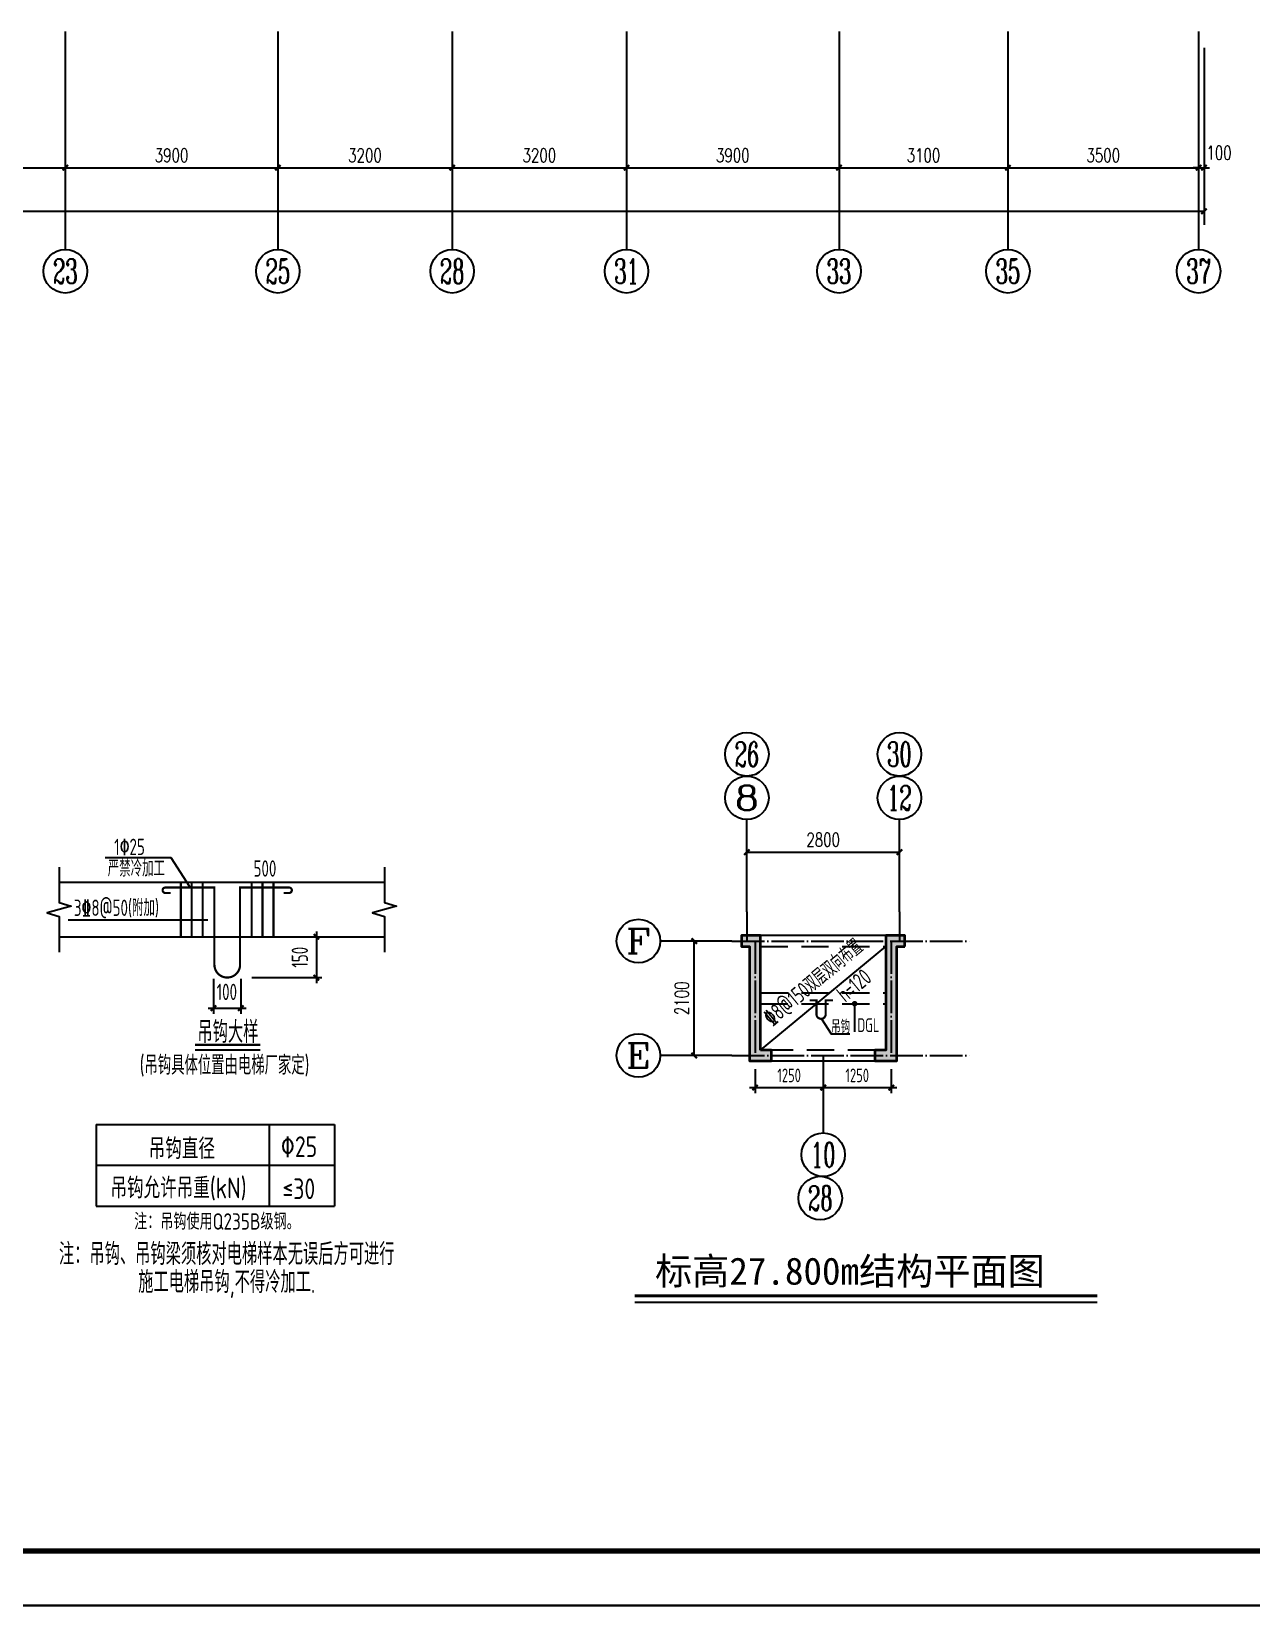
# Model space of a CAD drawing. Extents: x 393367 to 3005760, y 4998 to 826018.
# Drawn here: x 2526189 to 2548582, y 180962 to 209850 of the extents above; entities that cross this region are included whole.
import ezdxf
from ezdxf.enums import TextEntityAlignment as Align

# ---------------------------------------------------------------- set-up
doc = ezdxf.new("R2010")
doc.units = 0
doc.header["$LTSCALE"] = 1000
doc.linetypes.add('DASHED', pattern=[0.75, 0.5, -0.25])
doc.linetypes.add('DOTE', pattern=[2.42, 2, -0.2, 0.02, -0.2])
doc.layers.get('0').update_dxf_attribs({"linetype": 'CONTINUOUS'})
doc.layers.get('Defpoints').update_dxf_attribs({"linetype": 'CONTINUOUS'})
for name, color, linetype in [('-TK', 7, 'CONTINUOUS'), ('AXIS', 3, 'CONTINUOUS'), ('AXIS_TEXT', 7, 'CONTINUOUS'), ('COLU_DE_NUM', 7, 'CONTINUOUS'), ('DIM', 3, 'CONTINUOUS'), ('DOTE', 8, 'DOTE'), ('PUB_TEXT', 7, 'CONTINUOUS'), ('PUB_TITLE', 4, 'CONTINUOUS'), ('S-引出线', 40, 'CONTINUOUS'), ('S-文字', 7, 'CONTINUOUS'), ('S-梁', 4, 'DASHED'), ('S-梁实线', 4, 'CONTINUOUS'), ('S-梁水平编号', 6, 'CONTINUOUS'), ('S-楼板文字', 7, 'CONTINUOUS'), ('S-砼墙', 150, 'CONTINUOUS'), ('S-砼墙填充', 251, 'CONTINUOUS'), ('TEXT', 7, 'CONTINUOUS'), ('THIN', 7, 'CONTINUOUS'), ('WALL', 130, 'CONTINUOUS')]:
    doc.layers.add(name, color=color, linetype=linetype)
doc.layers.add('REIN', color=1, linetype='CONTINUOUS', lineweight=18)
doc.layers.add('yichutu', color=7, linetype='CONTINUOUS', true_color=0xffffff, plot=False)
doc.styles.add('-宋体', font='')
doc.styles.add('_TCH_AXIS', font='COMPLEX', dxfattribs={"bigfont": 'GBCBIG'})
doc.styles.add('_TCH_DIM_T3', font='SIMPLEX', dxfattribs={"width": 0.705882, "bigfont": 'GBCBIG'})
doc.styles.add('COMPLEX', font='COMPLEX')
doc.styles.add('TSSD_Dimension', font='Tssdeng.shx', dxfattribs={"width": 0.7, "bigfont": 'hztxt.shx'})
doc.styles.add('TSSD_NORM', font='Tssdeng.shx', dxfattribs={"bigfont": 'hztxt.shx'})
doc.styles.add('TSSD_Rein', font='Tssdeng.shx', dxfattribs={"width": 0.7, "bigfont": 'hztxt.shx'})
doc.styles.get('-宋体').set_extended_font_data('SimSun')
doc.dimstyles.new('_TCH_ARCH&&100', dxfattribs={"dimtxt": 255, "dimasz": 100, "dimexe": 250, "dimexo": 300, "dimgap": 100, "dimtad": 1, "dimdec": 0, "dimzin": 0, "dimdsep": 46, "dimtxsty": '_TCH_DIM_T3', "dimblk": 'ARCHTICK', "dimcen": 0.09, "dimclrt": 7, "dimazin": 2, "dimtfac": 1, "dimtdec": 0, "dimtix": 1, "dimtmove": 2, "dimatfit": 3, "dimldrblk": 'ARCHTICK', "dimfxl": 1, "dimtolj": 1, "dimtzin": 0, "dimarcsym": 0})
doc.dimstyles.new('TSSD_100_100', dxfattribs={"dimtxt": 300, "dimasz": 100, "dimexe": 100, "dimexo": 200, "dimgap": 100, "dimtad": 1, "dimdec": 0, "dimzin": 0, "dimdsep": 46, "dimtxsty": 'TSSD_Dimension', "dimblk": 'ARCHTICK', "dimcen": 0, "dimdle": 100, "dimclrt": 7, "dimadec": 0, "dimazin": 0, "dimtfac": 1, "dimtdec": 0, "dimtix": 1, "dimtmove": 2, "dimatfit": 0, "dimfxl": 1, "dimtolj": 1, "dimtzin": 0, "dimarcsym": 0})
doc.dimstyles.new('TSSD_100_100$0', dxfattribs={"dimtxt": 250, "dimasz": 100, "dimexe": 100, "dimexo": 250, "dimgap": 100, "dimtad": 1, "dimdec": 0, "dimzin": 0, "dimdsep": 46, "dimtxsty": 'TSSD_Rein', "dimblk": 'ARCHTICK', "dimcen": 0, "dimdle": 100, "dimclrt": 7, "dimadec": 0, "dimazin": 0, "dimtfac": 1, "dimtdec": 0, "dimtix": 1, "dimtmove": 2, "dimatfit": 3, "dimldrblk": '_tsdbk', "dimfxl": 1, "dimtolj": 1, "dimtzin": 0, "dimarcsym": 0})

# ---------------------------------------------------------------- blocks, each defined once
blk = doc.blocks.new('_ArchTick')
at = {"color": 0, "linetype": 'ByBlock', "const_width": 0.4}
blk.add_lwpolyline([(-0.5, -0.5), (0.5, 0.5)], dxfattribs=at)
blk = doc.blocks.new('*D3191')
at = {"layer": 'AXIS', "color": 0, "lineweight": -2}
for p, q in [((61600, 4500), (61600, 2050)), ((61700, 4500), (61700, 2050)), ((61600, 2300), (61500, 2300)), ((61600, 2300), (61700, 2300)), ((61700, 2300), (61800, 2300))]:
    blk.add_line(p, q, dxfattribs=at)
at = {"layer": 'Defpoints', "color": 0}
for p in [(61600, 4800), (61700, 4800), (61700, 2300)]:
    blk.add_point(p, dxfattribs=at)
at = {"layer": 'AXIS', "color": 0, "lineweight": -2, "xscale": 100, "yscale": 100, "zscale": 100}
blk.add_blockref('_ArchTick', (61600, 2300), dxfattribs=at)
at = {"layer": 'AXIS', "color": 0, "lineweight": -2, "xscale": 100, "yscale": 100, "zscale": 100, "rotation": 180}
blk.add_blockref('_ArchTick', (61700, 2300), dxfattribs=at)
at = {"layer": 'AXIS', "color": 7, "insert": (61975, 2575), "char_height": 255, "attachment_point": 5, "style": '_TCH_DIM_T3'}
blk.add_mtext('\\A1;100', dxfattribs=at)
blk = doc.blocks.new('*D3192')
at = {"layer": 'AXIS', "color": 0, "lineweight": -2}
for p, q in [((58100, 4500), (58100, 2050)), ((61600, 4500), (61600, 2050)), ((58100, 2300), (61600, 2300))]:
    blk.add_line(p, q, dxfattribs=at)
at = {"layer": 'Defpoints', "color": 0}
for p in [(58100, 4800), (61600, 4800), (61600, 2300)]:
    blk.add_point(p, dxfattribs=at)
at = {"layer": 'AXIS', "color": 0, "lineweight": -2, "xscale": 100, "yscale": 100, "zscale": 100, "rotation": 180}
blk.add_blockref('_ArchTick', (58100, 2300), dxfattribs=at)
at = {"layer": 'AXIS', "color": 0, "lineweight": -2, "xscale": 100, "yscale": 100, "zscale": 100}
blk.add_blockref('_ArchTick', (61600, 2300), dxfattribs=at)
at = {"layer": 'AXIS', "color": 7, "insert": (59850, 2527), "char_height": 255, "attachment_point": 5, "style": '_TCH_DIM_T3'}
blk.add_mtext('\\A1;3500', dxfattribs=at)
blk = doc.blocks.new('*D3193')
at = {"layer": 'AXIS', "color": 0, "lineweight": -2}
for p, q in [((55000, 4500), (55000, 2050)), ((58100, 4500), (58100, 2050)), ((55000, 2300), (58100, 2300))]:
    blk.add_line(p, q, dxfattribs=at)
at = {"layer": 'Defpoints', "color": 0}
for p in [(55000, 4800), (58100, 4800), (58100, 2300)]:
    blk.add_point(p, dxfattribs=at)
at = {"layer": 'AXIS', "color": 0, "lineweight": -2, "xscale": 100, "yscale": 100, "zscale": 100, "rotation": 180}
blk.add_blockref('_ArchTick', (55000, 2300), dxfattribs=at)
at = {"layer": 'AXIS', "color": 0, "lineweight": -2, "xscale": 100, "yscale": 100, "zscale": 100}
blk.add_blockref('_ArchTick', (58100, 2300), dxfattribs=at)
at = {"layer": 'AXIS', "color": 7, "insert": (56550, 2527), "char_height": 255, "attachment_point": 5, "style": '_TCH_DIM_T3'}
blk.add_mtext('\\A1;3100', dxfattribs=at)
blk = doc.blocks.new('*D3194')
at = {"layer": 'AXIS', "color": 0, "lineweight": -2}
for p, q in [((51100, 4500), (51100, 2050)), ((55000, 4500), (55000, 2050)), ((51100, 2300), (55000, 2300))]:
    blk.add_line(p, q, dxfattribs=at)
at = {"layer": 'Defpoints', "color": 0}
for p in [(51100, 4800), (55000, 4800), (55000, 2300)]:
    blk.add_point(p, dxfattribs=at)
at = {"layer": 'AXIS', "color": 0, "lineweight": -2, "xscale": 100, "yscale": 100, "zscale": 100, "rotation": 180}
blk.add_blockref('_ArchTick', (51100, 2300), dxfattribs=at)
at = {"layer": 'AXIS', "color": 0, "lineweight": -2, "xscale": 100, "yscale": 100, "zscale": 100}
blk.add_blockref('_ArchTick', (55000, 2300), dxfattribs=at)
at = {"layer": 'AXIS', "color": 7, "insert": (53050, 2527), "char_height": 255, "attachment_point": 5, "style": '_TCH_DIM_T3'}
blk.add_mtext('\\A1;3900', dxfattribs=at)
blk = doc.blocks.new('*D3195')
at = {"layer": 'AXIS', "color": 0, "lineweight": -2}
for p, q in [((47900, 4500), (47900, 2050)), ((51100, 4500), (51100, 2050)), ((47900, 2300), (51100, 2300))]:
    blk.add_line(p, q, dxfattribs=at)
at = {"layer": 'Defpoints', "color": 0}
for p in [(47900, 4800), (51100, 4800), (51100, 2300)]:
    blk.add_point(p, dxfattribs=at)
at = {"layer": 'AXIS', "color": 0, "lineweight": -2, "xscale": 100, "yscale": 100, "zscale": 100, "rotation": 180}
blk.add_blockref('_ArchTick', (47900, 2300), dxfattribs=at)
at = {"layer": 'AXIS', "color": 0, "lineweight": -2, "xscale": 100, "yscale": 100, "zscale": 100}
blk.add_blockref('_ArchTick', (51100, 2300), dxfattribs=at)
at = {"layer": 'AXIS', "color": 7, "insert": (49500, 2527), "char_height": 255, "attachment_point": 5, "style": '_TCH_DIM_T3'}
blk.add_mtext('\\A1;3200', dxfattribs=at)
blk = doc.blocks.new('*D3196')
at = {"layer": 'AXIS', "color": 0, "lineweight": -2}
for p, q in [((44700, 4500), (44700, 2050)), ((47900, 4500), (47900, 2050)), ((44700, 2300), (47900, 2300))]:
    blk.add_line(p, q, dxfattribs=at)
at = {"layer": 'Defpoints', "color": 0}
for p in [(44700, 4800), (47900, 4800), (47900, 2300)]:
    blk.add_point(p, dxfattribs=at)
at = {"layer": 'AXIS', "color": 0, "lineweight": -2, "xscale": 100, "yscale": 100, "zscale": 100, "rotation": 180}
blk.add_blockref('_ArchTick', (44700, 2300), dxfattribs=at)
at = {"layer": 'AXIS', "color": 0, "lineweight": -2, "xscale": 100, "yscale": 100, "zscale": 100}
blk.add_blockref('_ArchTick', (47900, 2300), dxfattribs=at)
at = {"layer": 'AXIS', "color": 7, "insert": (46300, 2527), "char_height": 255, "attachment_point": 5, "style": '_TCH_DIM_T3'}
blk.add_mtext('\\A1;3200', dxfattribs=at)
blk = doc.blocks.new('*D3197')
at = {"layer": 'AXIS', "color": 0, "lineweight": -2}
for p, q in [((40800, 4500), (40800, 2050)), ((44700, 4500), (44700, 2050)), ((40800, 2300), (44700, 2300))]:
    blk.add_line(p, q, dxfattribs=at)
at = {"layer": 'Defpoints', "color": 0}
for p in [(40800, 4800), (44700, 4800), (44700, 2300)]:
    blk.add_point(p, dxfattribs=at)
at = {"layer": 'AXIS', "color": 0, "lineweight": -2, "xscale": 100, "yscale": 100, "zscale": 100, "rotation": 180}
blk.add_blockref('_ArchTick', (40800, 2300), dxfattribs=at)
at = {"layer": 'AXIS', "color": 0, "lineweight": -2, "xscale": 100, "yscale": 100, "zscale": 100}
blk.add_blockref('_ArchTick', (44700, 2300), dxfattribs=at)
at = {"layer": 'AXIS', "color": 7, "insert": (42750, 2527), "char_height": 255, "attachment_point": 5, "style": '_TCH_DIM_T3'}
blk.add_mtext('\\A1;3900', dxfattribs=at)
blk = doc.blocks.new('*D3198')
at = {"layer": 'AXIS', "color": 0, "lineweight": -2}
for p, q in [((37700, 4500), (37700, 2050)), ((40800, 4500), (40800, 2050)), ((37700, 2300), (40800, 2300))]:
    blk.add_line(p, q, dxfattribs=at)
at = {"layer": 'Defpoints', "color": 0}
for p in [(37700, 4800), (40800, 4800), (40800, 2300)]:
    blk.add_point(p, dxfattribs=at)
at = {"layer": 'AXIS', "color": 0, "lineweight": -2, "xscale": 100, "yscale": 100, "zscale": 100, "rotation": 180}
blk.add_blockref('_ArchTick', (37700, 2300), dxfattribs=at)
at = {"layer": 'AXIS', "color": 0, "lineweight": -2, "xscale": 100, "yscale": 100, "zscale": 100}
blk.add_blockref('_ArchTick', (40800, 2300), dxfattribs=at)
at = {"layer": 'AXIS', "color": 7, "insert": (39250, 2527), "char_height": 255, "attachment_point": 5, "style": '_TCH_DIM_T3'}
blk.add_mtext('\\A1;3100', dxfattribs=at)
blk = doc.blocks.new('*D3247')
at = {"layer": 'AXIS', "color": 0, "lineweight": -2}
for p, q in [((6700, 4500), (6700, 1250)), ((61700, 4500), (61700, 1250)), ((6700, 1500), (61700, 1500))]:
    blk.add_line(p, q, dxfattribs=at)
at = {"layer": 'Defpoints', "color": 0}
for p in [(6700, 4800), (61700, 4800), (61700, 1500)]:
    blk.add_point(p, dxfattribs=at)
at = {"layer": 'AXIS', "color": 0, "lineweight": -2, "xscale": 100, "yscale": 100, "zscale": 100, "rotation": 180}
blk.add_blockref('_ArchTick', (6700, 1500), dxfattribs=at)
at = {"layer": 'AXIS', "color": 0, "lineweight": -2, "xscale": 100, "yscale": 100, "zscale": 100}
blk.add_blockref('_ArchTick', (61700, 1500), dxfattribs=at)
at = {"layer": 'AXIS', "color": 7, "insert": (34200, 1727), "char_height": 255, "attachment_point": 5, "style": '_TCH_DIM_T3'}
blk.add_mtext('\\A1;55000', dxfattribs=at)
blk = doc.blocks.new('_axiso')
blk.add_circle((0, 0), 0.5)
at = {"layer": 'AXIS_TEXT', "style": 'COMPLEX', "width": 1.041667}
blk.add_attdef('A', text='', height=0.56, dxfattribs=at).set_placement((-0.25, -0.28), (0.25, -0.28), align=Align.FIT)
blk = doc.blocks.new('A1')
blk.add_lwpolyline([(0, 59400), (0, 0), (84100, 0), (84100, 59400)], close=True)
at = {"const_width": 100}
blk.add_lwpolyline([(2500, 58400), (2500, 1000), (83100, 1000), (83100, 58400)], close=True, dxfattribs=at)
blk = doc.blocks.new('yct-841-594-84100-59400-100-1000')
at = {"layer": 'yichutu', "color": 7, "true_color": 0xffffff}
blk.add_lwpolyline([(0, 0), (0, 59400), (84100, 59400), (84100, 0)], close=True, dxfattribs=at)
blk = doc.blocks.new('*D3698')
at = {"layer": 'AXIS', "color": 0, "lineweight": -2}
for p, q in [((2538746, 193157), (2538103, 193157)), ((2538353, 191057), (2538353, 193157)), ((2538746, 191057), (2538103, 191057))]:
    blk.add_line(p, q, dxfattribs=at)
at = {"layer": 'Defpoints', "color": 0}
for p in [(2538353, 193157), (2539046, 193157), (2539046, 191057)]:
    blk.add_point(p, dxfattribs=at)
at = {"layer": 'AXIS', "color": 0, "lineweight": -2, "xscale": 100, "yscale": 100, "zscale": 100}
for p, rotation in [((2538353, 193157), 90), ((2538353, 191057), 270)]:
    blk.add_blockref('_ArchTick', p, dxfattribs=dict(at, rotation=rotation))
at = {"layer": 'AXIS', "color": 7, "insert": (2538125, 192107), "char_height": 255, "attachment_point": 5, "rotation": 90, "style": '_TCH_DIM_T3'}
blk.add_mtext('\\A1;2100', dxfattribs=at)
blk = doc.blocks.new('*D3699')
at = {"layer": 'AXIS', "color": 0, "lineweight": -2}
for p, q in [((2539320, 193993), (2539320, 195039)), ((2542120, 193993), (2542120, 195039)), ((2539320, 194789), (2542120, 194789))]:
    blk.add_line(p, q, dxfattribs=at)
at = {"layer": 'Defpoints', "color": 0}
for p in [(2542120, 194789), (2539320, 193693), (2542120, 193693)]:
    blk.add_point(p, dxfattribs=at)
at = {"layer": 'AXIS', "color": 0, "lineweight": -2, "xscale": 100, "yscale": 100, "zscale": 100, "rotation": 180}
blk.add_blockref('_ArchTick', (2539320, 194789), dxfattribs=at)
at = {"layer": 'AXIS', "color": 0, "lineweight": -2, "xscale": 100, "yscale": 100, "zscale": 100}
blk.add_blockref('_ArchTick', (2542120, 194789), dxfattribs=at)
at = {"layer": 'AXIS', "color": 7, "insert": (2540720, 195017), "char_height": 255, "attachment_point": 5, "style": '_TCH_DIM_T3'}
blk.add_mtext('\\A1;2800', dxfattribs=at)
blk = doc.blocks.new('*D3700')
at = {"layer": 'Defpoints', "color": 0}
for p in [(2539470, 191057), (2540720, 191057), (2540720, 190467)]:
    blk.add_point(p, dxfattribs=at)
at = {"layer": 'DIM', "color": 0, "lineweight": -2}
for p, q in [((2539470, 190807), (2539470, 190367)), ((2540720, 190807), (2540720, 190367)), ((2539370, 190467), (2540820, 190467))]:
    blk.add_line(p, q, dxfattribs=at)
at = {"layer": 'DIM', "color": 0, "lineweight": -2, "xscale": 100, "yscale": 100, "zscale": 100, "rotation": 180}
blk.add_blockref('_ArchTick', (2539470, 190467), dxfattribs=at)
at = {"layer": 'DIM', "color": 0, "lineweight": -2, "xscale": 100, "yscale": 100, "zscale": 100}
blk.add_blockref('_ArchTick', (2540720, 190467), dxfattribs=at)
at = {"layer": 'DIM', "color": 7, "insert": (2540095, 190692), "char_height": 250, "attachment_point": 5, "style": 'TSSD_Rein'}
blk.add_mtext('\\A1;1250', dxfattribs=at)
blk = doc.blocks.new('_tsdbk')
blk.add_line((-1, 0), (0, 0))
at = {"const_width": 0.5}
blk.add_lwpolyline([(-0.7, -0.7), (0.7, 0.7)], dxfattribs=at)
blk = doc.blocks.new('*D3701')
at = {"layer": 'Defpoints', "color": 0}
for p in [(2540720, 191057), (2541970, 191057), (2541970, 190467)]:
    blk.add_point(p, dxfattribs=at)
at = {"layer": 'DIM', "color": 0, "lineweight": -2}
for p, q in [((2540720, 190807), (2540720, 190367)), ((2541970, 190807), (2541970, 190367)), ((2540620, 190467), (2542070, 190467))]:
    blk.add_line(p, q, dxfattribs=at)
at = {"layer": 'DIM', "color": 0, "lineweight": -2, "xscale": 100, "yscale": 100, "zscale": 100, "rotation": 180}
blk.add_blockref('_ArchTick', (2540720, 190467), dxfattribs=at)
at = {"layer": 'DIM', "color": 0, "lineweight": -2, "xscale": 100, "yscale": 100, "zscale": 100}
blk.add_blockref('_ArchTick', (2541970, 190467), dxfattribs=at)
at = {"layer": 'DIM', "color": 7, "insert": (2541345, 190692), "char_height": 250, "attachment_point": 5, "style": 'TSSD_Rein'}
blk.add_mtext('\\A1;1250', dxfattribs=at)
blk = doc.blocks.new('*D3702')
at = {"layer": 'Defpoints', "color": 0}
for p in [(2530031, 193235), (2530031, 192485), (2531418, 192485)]:
    blk.add_point(p, dxfattribs=at)
at = {"layer": 'DIM', "color": 0, "lineweight": -2}
for p, q in [((2531418, 193335), (2531418, 192385)), ((2530231, 193235), (2531518, 193235)), ((2530231, 192485), (2531518, 192485))]:
    blk.add_line(p, q, dxfattribs=at)
at = {"layer": 'DIM', "color": 0, "lineweight": -2, "xscale": 100, "yscale": 100, "zscale": 100}
for p, rotation in [((2531418, 193235), 90), ((2531418, 192485), 270)]:
    blk.add_blockref('_ArchTick', p, dxfattribs=dict(at, rotation=rotation))
at = {"layer": 'DIM', "color": 7, "insert": (2531114, 192860), "char_height": 300, "attachment_point": 5, "rotation": 90, "style": 'TSSD_Dimension'}
blk.add_mtext('\\A1;150', dxfattribs=at)
blk = doc.blocks.new('*D3703')
at = {"layer": 'Defpoints', "color": 0}
for p in [(2529531, 192663), (2530031, 192663), (2530031, 191924)]:
    blk.add_point(p, dxfattribs=at)
at = {"layer": 'DIM', "color": 0, "lineweight": -2}
for p, q in [((2529531, 192463), (2529531, 191824)), ((2530031, 192463), (2530031, 191824)), ((2529431, 191924), (2530131, 191924))]:
    blk.add_line(p, q, dxfattribs=at)
at = {"layer": 'DIM', "color": 0, "lineweight": -2, "xscale": 100, "yscale": 100, "zscale": 100, "rotation": 180}
blk.add_blockref('_ArchTick', (2529531, 191924), dxfattribs=at)
at = {"layer": 'DIM', "color": 0, "lineweight": -2, "xscale": 100, "yscale": 100, "zscale": 100}
blk.add_blockref('_ArchTick', (2530031, 191924), dxfattribs=at)
at = {"layer": 'DIM', "color": 7, "insert": (2529775, 192224), "char_height": 300, "attachment_point": 5, "style": 'TSSD_Dimension'}
blk.add_mtext('\\A1;100', dxfattribs=at)
blk = doc.blocks.new('BANWANG_DOTPOLY')
at = {"color": 0, "const_width": 0.5}
blk.add_lwpolyline([(-0.25, 0, 1), (0.25, 0, 1)], format="xyb", close=True, dxfattribs=at)
blk = doc.blocks.new('A$C427E36F2')
at = {"layer": 'AXIS'}
for p, q in [((40800, 4800), (40800, 800)), ((44700, 4800), (44700, 800)), ((47900, 4800), (47900, 800)), ((51100, 4800), (51100, 800)), ((55000, 4800), (55000, 800)), ((58100, 4800), (58100, 800)), ((61600, 4800), (61600, 800))]:
    blk.add_line(p, q, dxfattribs=at)
ref = blk.add_blockref('_axiso', (40800, 400), dxfattribs=dict(at, xscale=800, yscale=800, zscale=800))
ref.add_attrib('A', '23', dxfattribs={"layer": 'AXIS_TEXT', "height": 452.55, "style": '_TCH_AXIS', "width": 0.617647}).set_placement((40573.7, 173.7), (41026.3, 173.7), align=Align.FIT)
ref = blk.add_blockref('_axiso', (44700, 400), dxfattribs=dict(at, xscale=800, yscale=800, zscale=800))
ref.add_attrib('A', '25', dxfattribs={"layer": 'AXIS_TEXT', "height": 452.55, "style": '_TCH_AXIS', "width": 0.617647}).set_placement((44473.7, 173.7), (44926.3, 173.7), align=Align.FIT)
ref = blk.add_blockref('_axiso', (47900, 400), dxfattribs=dict(at, xscale=800, yscale=800, zscale=800))
ref.add_attrib('A', '28', dxfattribs={"layer": 'AXIS_TEXT', "height": 452.55, "style": '_TCH_AXIS', "width": 0.617647}).set_placement((47673.7, 173.7), (48126.3, 173.7), align=Align.FIT)
ref = blk.add_blockref('_axiso', (51100, 400), dxfattribs=dict(at, xscale=800, yscale=800, zscale=800))
ref.add_attrib('A', '31', dxfattribs={"layer": 'AXIS_TEXT', "height": 452.55, "style": '_TCH_AXIS', "width": 0.75}).set_placement((50873.7, 173.7), (51326.3, 173.7), align=Align.FIT)
ref = blk.add_blockref('_axiso', (55000, 400), dxfattribs=dict(at, xscale=800, yscale=800, zscale=800))
ref.add_attrib('A', '33', dxfattribs={"layer": 'AXIS_TEXT', "height": 452.55, "style": '_TCH_AXIS', "width": 0.636364}).set_placement((54773.7, 173.7), (55226.3, 173.7), align=Align.FIT)
ref = blk.add_blockref('_axiso', (58100, 400), dxfattribs=dict(at, xscale=800, yscale=800, zscale=800))
ref.add_attrib('A', '35', dxfattribs={"layer": 'AXIS_TEXT', "height": 452.55, "style": '_TCH_AXIS', "width": 0.636364}).set_placement((57873.7, 173.7), (58326.3, 173.7), align=Align.FIT)
ref = blk.add_blockref('_axiso', (61600, 400), dxfattribs=dict(at, xscale=800, yscale=800, zscale=800))
ref.add_attrib('A', '37', dxfattribs={"layer": 'AXIS_TEXT', "height": 452.55, "style": '_TCH_AXIS', "width": 0.636364}).set_placement((61373.7, 173.7), (61826.3, 173.7), align=Align.FIT)
for p1, p2, distance, picture, middle in [((6700, 4800), (61700, 4800), -3300, '*D3247', (34200, 1727.5)), ((37700, 4800), (40800, 4800), -2500, '*D3198', (39250, 2527.5)), ((40800, 4800), (44700, 4800), -2500, '*D3197', (42750, 2527.5)), ((44700, 4800), (47900, 4800), -2500, '*D3196', (46300, 2527.5)), ((47900, 4800), (51100, 4800), -2500, '*D3195', (49500, 2527.5)), ((51100, 4800), (55000, 4800), -2500, '*D3194', (53050, 2527.5)), ((55000, 4800), (58100, 4800), -2500, '*D3193', (56550, 2527.5)), ((58100, 4800), (61600, 4800), -2500, '*D3192', (59850, 2527.5))]:
    dim = blk.add_aligned_dim(p1=p1, p2=p2, distance=distance, dimstyle='_TCH_ARCH&&100', dxfattribs=at)
    dim.commit()
    dim.dimension.update_dxf_attribs({"geometry": picture, "text_midpoint": middle})
dim = blk.add_linear_dim(base=(61700, 2300), p1=(61600, 4800), p2=(61700, 4800), angle=0, dimstyle='_TCH_ARCH&&100', dxfattribs=at)
dim.commit()
dim.dimension.update_dxf_attribs({"geometry": '*D3191', "text_midpoint": (61975, 2575), "dimtype": 129})

msp = doc.modelspace()

# ---------------------------------------------------------------- hatches: boundary and pattern name
at = {"layer": 'S-砼墙填充'}
for points in [[(2539569.87129, 191157.04487), (2539569.87129, 193256.99676), (2539219.87165, 193256.99805), (2539219.87092, 193056.99805), (2539369.87129, 193056.99749), (2539369.87129, 190957.04487), (2539769.87129, 190957.04487), (2539769.87129, 191157.04487)], [(2542220.05694, 193056.98697), (2542220.07836, 193256.98697), (2541870.06765, 193256.97983), (2541870.06765, 191157.04487), (2541670.06765, 191157.04487), (2541670.06765, 190957.04487), (2542070.06765, 190957.04487), (2542070.06765, 193056.99411)]]:
    msp.add_hatch(color=142, dxfattribs=at).paths.add_polyline_path(points)

# ---------------------------------------------------------------- linework, layer by layer
at = {"layer": 'AXIS'}
for p, q in [((2539319.87213, 193693.13193), (2539319.87213, 195385.29114)), ((2542119.87213, 193693.13193), (2542119.87213, 195385.29114)), ((2539045.61975, 193157.04091), (2537729.18681, 193157.04091)), ((2539045.61975, 191057.04091), (2537729.18681, 191057.04091)), ((2540719.87213, 190994.4343), (2540719.87213, 189635.45558))]:
    msp.add_line(p, q, dxfattribs=at)
at = {"layer": 'DIM', "const_width": 40}
msp.add_lwpolyline([(2540898.58076, 192068.69641), (2540766.79391, 192068.69641), (2540766.79391, 191814.93397, -1), (2540596.65326, 191814.93397), (2540596.65326, 192069.92604), (2540472.15893, 192069.92604)], format="xyb", dxfattribs=at)
at = {"layer": 'DOTE', "linetype": 'DOTE', "ltscale": 0.3}
for p, q in [((2539319.87213, 193693.13193), (2539319.87213, 193157.04091)), ((2542119.87213, 193693.13193), (2542119.87213, 193157.04091)), ((2539045.61975, 193157.04091), (2543401.94614, 193157.04091)), ((2539469.87213, 193157.04091), (2539469.87213, 191057.04091)), ((2541969.87213, 193157.04091), (2541969.87213, 191057.04091)), ((2539045.61975, 191057.04091), (2543401.94614, 191057.04091)), ((2540719.87213, 191057.04091), (2540719.87213, 190994.4343))]:
    msp.add_line(p, q, dxfattribs=at)
at = {"layer": 'PUB_TEXT', "color": 0, "const_width": 42, "elevation": -17531714.2}
msp.add_lwpolyline([(2529191.6773, 191252.85525), (2530388.65782, 191252.85525)], dxfattribs=at)
at = {"layer": 'PUB_TEXT', "color": 0, "elevation": -17531714.2}
msp.add_lwpolyline([(2529191.6773, 191162.85525), (2530388.65782, 191162.85525)], dxfattribs=at)
at = {"layer": 'PUB_TITLE'}
for p, q in [((2527378.29229, 189792.10466, -17531714.2), (2527378.29229, 188292.10466, -17531714.2)), ((2527378.29229, 189792.10466, -17531714.2), (2531750.41144, 189792.10466, -17531714.2)), ((2530550.41144, 189792.10466, -17531714.2), (2530550.41144, 188292.10466, -17531714.2)), ((2531750.41144, 189792.10466, -17531714.2), (2531750.41144, 188292.10466, -17531714.2)), ((2527378.29229, 189042.10466, -17531714.2), (2531750.41144, 189042.10466, -17531714.2)), ((2527378.29229, 188292.10466, -17531714.2), (2531750.41144, 188292.10466, -17531714.2))]:
    msp.add_line(p, q, dxfattribs=at)
at = {"layer": 'REIN', "const_width": 40, "elevation": -17531714.2}
msp.add_lwpolyline([(2528746.12109, 194039.29086), (2528646.12109, 194039.29086, -1), (2528646.12109, 194139.29086), (2529546.49221, 194139.29086), (2529546.49221, 192723.04165, 1.0257476034), (2530017.66841, 192735.02104), (2530017.66841, 194139.29086), (2530917.52691, 194139.29086, -1), (2530917.52691, 194039.29086), (2530817.52691, 194039.29086)], format="xyb", dxfattribs=at)
for points in [[(2528930.54875, 194235.35843), (2528930.54875, 193235.35843)], [(2529130.54875, 194235.35843), (2529130.54875, 193235.35843)], [(2529330.54875, 194235.35843), (2529330.54875, 193235.35843)], [(2530230.54875, 194235.35843), (2530230.54875, 193235.35843)], [(2530430.54875, 194235.35843), (2530430.54875, 193235.35843)], [(2530630.54875, 194235.35843), (2530630.54875, 193235.35843)]]:
    msp.add_lwpolyline(points, dxfattribs=at)
at = {"layer": 'S-引出线'}
msp.add_line((2539569.87129, 191157.04487), (2541870.0701, 193056.98737), dxfattribs=at)
msp.add_lwpolyline([(2540687.71347, 191731.07751), (2540869.17322, 191451.86199), (2541207.27218, 191451.86199)], dxfattribs=at)
at = {"layer": 'S-引出线', "color": 3, "const_width": 56}
msp.add_lwpolyline([(2537262.17794, 186643.6814), (2545750.20753, 186643.6814)], dxfattribs=at)
at = {"layer": 'S-引出线', "color": 3}
msp.add_lwpolyline([(2537262.17794, 186531.6814), (2545750.20753, 186531.6814)], dxfattribs=at)
at = {"layer": 'S-梁'}
for p, q in [((2539569.87374, 193056.99672), (2541870.0701, 193056.98737)), ((2539569.87129, 192207.04091), (2541870.06765, 192207.04091)), ((2539569.87129, 192007.04091), (2541870.06765, 192007.04091)), ((2541670.06765, 191157.04487), (2539769.87374, 191157.04487))]:
    msp.add_line(p, q, dxfattribs=at)
at = {"layer": 'S-梁实线'}
for p, q in [((2541870.0701, 193256.98737), (2539569.87374, 193256.99672)), ((2539769.87374, 190957.04487), (2541670.06765, 190957.04487))]:
    msp.add_line(p, q, dxfattribs=at)
at = {"layer": 'S-梁水平编号', "color": 0}
msp.add_line((2541296.59976, 192007.04091), (2541296.59976, 191489.02721), dxfattribs=at)
at = {"layer": 'S-砼墙', "color": 150, "lineweight": 35}
for points in [[(2539569.87129, 191157.04487), (2539569.87129, 193256.99676), (2539219.87165, 193256.99805), (2539219.87092, 193056.99805), (2539369.87129, 193056.99749), (2539369.87129, 190957.04487), (2539769.87129, 190957.04487), (2539769.87129, 191157.04487)], [(2542220.05694, 193056.98697), (2542220.07836, 193256.98697), (2541870.06765, 193256.97983), (2541870.06765, 191157.04487), (2541670.06765, 191157.04487), (2541670.06765, 190957.04487), (2542070.06765, 190957.04487), (2542070.06765, 193056.99411)]]:
    msp.add_lwpolyline(points, close=True, dxfattribs=at)
at = {"layer": 'TEXT', "color": 7}
for p, q in [((2528755.11264, 194681.34249, -17531714.2), (2527544.26535, 194681.34249, -17531714.2)), ((2529097.02842, 194153.63553, -17531714.2), (2528755.11264, 194681.34249, -17531714.2))]:
    msp.add_line(p, q, dxfattribs=at)
at = {"layer": 'TEXT'}
msp.add_line((2529423.07157, 193541.82565, -17531714.2), (2526864.74194, 193541.82565, -17531714.2), dxfattribs=at)
at = {"layer": 'THIN', "elevation": -17531714.2}
for points in [[(2526697.5252, 194515.35843), (2526697.5252, 193865.35843), (2526917.5252, 193795.35843), (2526477.5252, 193675.35843), (2526697.5252, 193605.35843), (2526697.5252, 192955.35843)], [(2532670.55797, 194515.35843), (2532670.55797, 193865.35843), (2532890.55797, 193795.35843), (2532450.55797, 193675.35843), (2532670.55797, 193605.35843), (2532670.55797, 192955.35843)]]:
    msp.add_lwpolyline(points, dxfattribs=at)
at = {"layer": 'WALL', "color": 2, "linetype": 'Continuous'}
for p, q in [((2526697.5252, 194235.35843, -17531714.2), (2532670.55797, 194235.35843, -17531714.2)), ((2526697.5252, 193235.35843, -17531714.2), (2532670.55797, 193235.35843, -17531714.2))]:
    msp.add_line(p, q, dxfattribs=at)

# ---------------------------------------------------------------- block references
at = {"layer": '-TK'}
msp.add_blockref('A1', (2480869.24175, 180962.12225), dxfattribs=at)
msp.add_blockref('A$C427E36F2', (2486010.61679, 205050.17205))
at = {"layer": 'AXIS'}
ref = msp.add_blockref('_axiso', (2539319.87213, 196585.29114), dxfattribs=dict(at, xscale=800, yscale=800, zscale=800))
ref.add_attrib('A', '26', dxfattribs={"layer": 'AXIS_TEXT', "height": 452.54834, "style": '_TCH_AXIS', "width": 0.617647}).set_placement((2539093.59796, 196359.01697), (2539546.1463, 196359.01697), align=Align.FIT)
ref = msp.add_blockref('_axiso', (2542119.87213, 196585.29114), dxfattribs=dict(at, xscale=800, yscale=800, zscale=800))
ref.add_attrib('A', '30', dxfattribs={"layer": 'AXIS_TEXT', "height": 452.54834, "style": '_TCH_AXIS', "width": 0.636364}).set_placement((2541893.59796, 196359.01697), (2542346.1463, 196359.01697), align=Align.FIT)
ref = msp.add_blockref('_axiso', (2539319.87213, 195785.29114), dxfattribs=dict(at, xscale=800, yscale=800, zscale=800))
ref.add_attrib('A', '8', dxfattribs={"layer": 'AXIS_TEXT', "height": 452.54834, "style": '_TCH_AXIS', "width": 1.5}).set_placement((2539093.59796, 195559.01697), (2539546.1463, 195559.01697), align=Align.FIT)
ref = msp.add_blockref('_axiso', (2542119.87213, 195785.29114), dxfattribs=dict(at, xscale=800, yscale=800, zscale=800))
ref.add_attrib('A', '12', dxfattribs={"layer": 'AXIS_TEXT', "height": 452.54834, "style": '_TCH_AXIS', "width": 0.724138}).set_placement((2541893.59796, 195559.01697), (2542346.1463, 195559.01697), align=Align.FIT)
ref = msp.add_blockref('_axiso', (2537329.18681, 193157.04091), dxfattribs=dict(at, xscale=800, yscale=800, zscale=800))
ref.add_attrib('A', 'F', dxfattribs={"layer": 'AXIS_TEXT', "height": 452.54834, "style": '_TCH_AXIS', "width": 1.3125}).set_placement((2537102.91264, 192930.76674), (2537555.46098, 192930.76674), align=Align.FIT)
ref = msp.add_blockref('_axiso', (2537329.18681, 191057.04091), dxfattribs=dict(at, xscale=800, yscale=800, zscale=800))
ref.add_attrib('A', 'E', dxfattribs={"layer": 'AXIS_TEXT', "height": 452.54834, "style": '_TCH_AXIS', "width": 1.3125}).set_placement((2537102.91264, 190830.76674), (2537555.46098, 190830.76674), align=Align.FIT)
ref = msp.add_blockref('_axiso', (2540719.87213, 189235.45558), dxfattribs=dict(at, xscale=800, yscale=800, zscale=800))
ref.add_attrib('A', '10', dxfattribs={"layer": 'AXIS_TEXT', "height": 452.54834, "style": '_TCH_AXIS', "width": 0.724138}).set_placement((2540493.59796, 189009.18141), (2540946.1463, 189009.18141), align=Align.FIT)
ref = msp.add_blockref('_axiso', (2540666.00469, 188439.0993), dxfattribs=dict(at, xscale=800, yscale=800, zscale=800))
ref.add_attrib('A', '28', dxfattribs={"layer": 'AXIS_TEXT', "height": 452.54834, "style": '_TCH_AXIS', "width": 0.617647}).set_placement((2540439.73052, 188212.82513), (2540892.27886, 188212.82513), align=Align.FIT)
at = {"layer": 'S-梁水平编号', "xscale": 100, "yscale": 100, "zscale": 100}
msp.add_blockref('BANWANG_DOTPOLY', (2541296.59976, 192007.04091), dxfattribs=at)
at = {"layer": 'yichutu'}
msp.add_blockref('yct-841-594-84100-59400-100-1000', (2480869.24175, 180962.12225), dxfattribs=at)

# ---------------------------------------------------------------- texts
at = {"layer": 'COLU_DE_NUM', "color": 11, "style": 'TSSD_NORM', "width": 0.7}
for s, p in [('注：吊钩、吊钩梁须核对电梯样本无误后方可进行', (2529772.4339, 187212.31352, -17531714.2)), ('施工电梯吊钩,不得冷加工.', (2529772.4339, 186699.0802, -17531714.2))]:
    msp.add_text(s, height=400, dxfattribs=at).set_placement(p, align=Align.CENTER)
at = {"layer": 'PUB_TEXT', "color": 0, "style": 'TSSD_Dimension', "width": 0.7}
for s, height, p in [('吊钩大样', 400, (2529234.77949, 191288.01559, -17531714.2)), ('(吊钩具体位置由电梯厂家定)', 350, (2528175.60828, 190704.81129, -17531714.2))]:
    msp.add_text(s, height=height, dxfattribs=at).set_placement(p)
at = {"layer": 'PUB_TEXT', "style": 'TSSD_Rein', "width": 0.8}
for s, height, p in [('吊钩直径', 380, (2528340.56156, 189155.67179, -17531714.2)), ('%%13025', 380, (2530763.55591, 189192.76237, -17531714.2)), ('吊钩允许吊重(kN)', 380, (2527639.085, 188435.16634, -17531714.2)), ('≤30', 380, (2530796.45273, 188420.27318, -17531714.2)), ('注：吊钩使用Q235B级钢。', 300, (2528073.945, 187860.63721, -17531714.2))]:
    msp.add_text(s, height=height, dxfattribs=at).set_placement(p)
at = {"layer": 'S-文字', "style": 'TSSD_Dimension', "width": 0.7}
msp.add_text('吊钩', height=250, dxfattribs=at).set_placement((2540865.06486, 191458.29322, 0))
at = {"layer": 'S-文字', "style": '-宋体'}
msp.add_text('标高27.800m结构平面图', height=500, dxfattribs=at).set_placement((2537633.91239, 186850.19617))
at = {"layer": 'S-梁水平编号', "color": 3, "style": 'TSSD_Rein', "width": 0.7}
msp.add_text('DGL', height=250, rotation=359.999999999, dxfattribs=at).set_placement((2541346.59976, 191489.02721))
at = {"layer": 'S-楼板文字', "style": 'TSSD_Rein', "width": 0.7}
for s, p in [('%%1328@150双层双向布置', (2539778.91205, 191584.42585)), ('h=120', (2541126.95248, 192017.06331))]:
    msp.add_text(s, height=300, rotation=39.556384954, dxfattribs=at).set_placement(p)
at = {"layer": 'TEXT', "style": 'TSSD_Rein', "width": 0.7}
for s, p in [('1%%13025', (2527708.02882, 194735.3057, -17531714.2)), ('严禁冷加工', (2527589.55579, 194340.56611, -17531714.2)), ('500', (2530264.14851, 194338.69276, -17531714.2)), ('3\x848@50(附加)', (2526967.29002, 193617.74785, -17531714.2))]:
    msp.add_text(s, height=300, rotation=359.999749011, dxfattribs=at).set_placement(p)

# ---------------------------------------------------------------- dimensions: what is measured, and where the dimension line sits
at = {"layer": 'AXIS'}
for p1, p2, distance, picture, middle in [((2539319.87213, 193693.13193), (2542119.87213, 193693.13193), 1096.06339, '*D3699', (2540719.87213, 195016.69532)), ((2539045.61975, 191057.04091), (2539045.61975, 193157.04091), 692.67005, '*D3698', (2538125.4497, 192107.04091))]:
    dim = msp.add_aligned_dim(p1=p1, p2=p2, distance=distance, dimstyle='_TCH_ARCH&&100', dxfattribs=at)
    dim.commit()
    dim.dimension.update_dxf_attribs({"geometry": picture, "text_midpoint": middle})
at = {"layer": 'DIM'}
for base, p1, p2, angle, text, picture, middle in [((2531418.16871, 192485.09403, -17531714.2), (2530030.96556, 193235.09403, -17531714.2), (2530030.96556, 192485.09403, -17531714.2), 270, '150', '*D3702', (2531113.84446, 192860.06746, -17531714.2)), ((2530030.96556, 191923.91225, -17531714.2), (2529530.96556, 192663.12633, -17531714.2), (2530030.96556, 192663.12633, -17531714.2), 0, '100', '*D3703', (2529774.72593, 192223.91225, -17531714.2))]:
    dim = msp.add_linear_dim(base=base, p1=p1, p2=p2, angle=angle, text=text, dimstyle='TSSD_100_100', dxfattribs=at)
    dim.commit()
    dim.dimension.update_dxf_attribs({"geometry": picture, "text_midpoint": middle, "dimtype": 161})
for base, p1, p2, picture, middle in [((2540719.87213, 190467.39245), (2539469.87213, 191057.04091), (2540719.87213, 191057.04091), '*D3700', (2540094.87213, 190692.39245)), ((2541969.87213, 190467.39245), (2540719.87213, 191057.04091), (2541969.87213, 191057.04091), '*D3701', (2541344.87213, 190692.39245))]:
    dim = msp.add_linear_dim(base=base, p1=p1, p2=p2, dimstyle='TSSD_100_100$0', dxfattribs=at)
    dim.commit()
    dim.dimension.update_dxf_attribs({"geometry": picture, "text_midpoint": middle})

doc.saveas('drawing.dxf')
